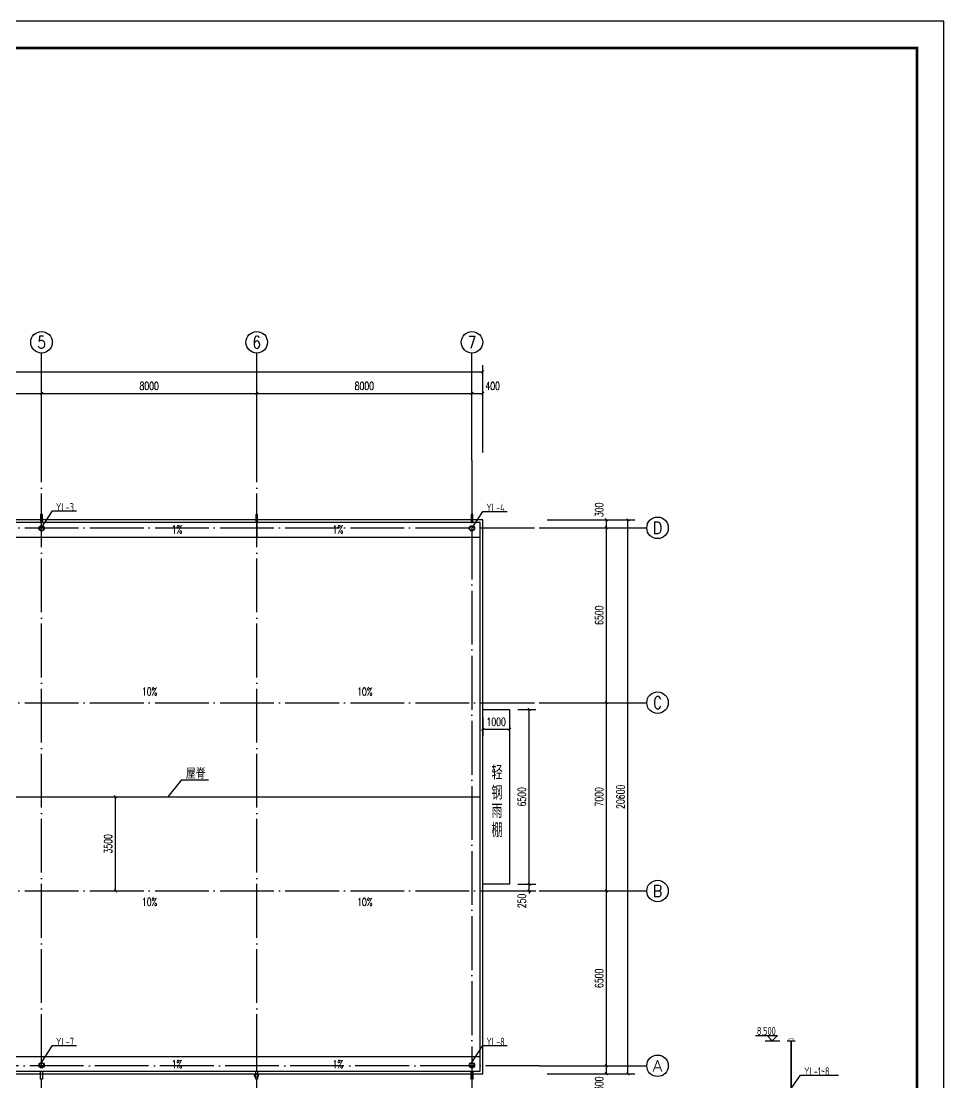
# Model space of a CAD drawing. Extents: x 4579863 to 4663963, y -547270 to -273670.
# Drawn here: x 4629669 to 4663963, y -527338 to -487870 of the extents above; entities that cross this region are included whole.
import ezdxf
from ezdxf.enums import TextEntityAlignment as Align

# ---------------------------------------------------------------- set-up
doc = ezdxf.new("R2010")
doc.units = 0
doc.header["$LTSCALE"] = 1000
doc.header["$MEASUREMENT"] = 0
doc.linetypes.add('DOTE', pattern=[2.42, 2, -0.2, 0.02, -0.2])
doc.layers.get('0').update_dxf_attribs({"linetype": 'CONTINUOUS'})
doc.layers.get('Defpoints').update_dxf_attribs({"linetype": 'CONTINUOUS'})
for name, color, linetype in [('11', 134, 'CONTINUOUS'), ('AXIS', 3, 'CONTINUOUS'), ('AXIS_TEXT', 7, 'CONTINUOUS'), ('DIM_IDEN', 3, 'CONTINUOUS'), ('DIM_SYMB', 3, 'CONTINUOUS'), ('DOTE', 252, 'CONTINUOUS'), ('PUB_DIM', 3, 'CONTINUOUS'), ('PUB_TEXT', 7, 'CONTINUOUS'), ('PUB_TITLE', 4, 'CONTINUOUS'), ('TWT_ELEV', 3, 'CONTINUOUS'), ('尺寸标注', 74, 'CONTINUOUS'), ('说明文本', 54, 'CONTINUOUS'), ('雨水管', 5, 'CONTINUOUS')]:
    doc.layers.add(name, color=color, linetype=linetype)
doc.layers.add('_0', color=7, linetype='CONTINUOUS', lineweight=25)
doc.styles.add('_HZTXT', font='txt.shx', dxfattribs={"width": 0.8, "bigfont": 'HZTXT.shx'})
doc.styles.add('_TCH_AXIS', font='COMPLEX', dxfattribs={"bigfont": 'GBCBIG'})
doc.styles.add('_TCH_DIM', font='SIMPLEX', dxfattribs={"bigfont": 'GBCBIG'})
doc.styles.add('_TCH_DIM_T3', font='SIMPLEX', dxfattribs={"width": 0.705882, "bigfont": 'GBCBIG'})
doc.styles.add('COMPLEX', font='COMPLEX')
doc.styles.add('SCEI', font='sceie.shx', dxfattribs={"width": 0.8, "bigfont": 'sceic.shx'})
doc.styles.add('样式 1', font='sceie.shx', dxfattribs={"width": 0.7, "bigfont": 'sceic.shx'})
doc.dimstyles.new('_TCH_ARCH&&100', dxfattribs={"dimtxt": 297.5, "dimasz": 100, "dimexe": 250, "dimexo": 300, "dimgap": 126.25, "dimtad": 1, "dimdec": 0, "dimzin": 0, "dimdsep": 46, "dimtxsty": '_TCH_DIM_T3', "dimblk": 'ARCHTICK', "dimcen": 0.09, "dimclrt": 7, "dimazin": 2, "dimtfac": 1, "dimtdec": 0, "dimtix": 1, "dimtmove": 2, "dimatfit": 3, "dimfxl": 0, "dimtolj": 1, "dimtzin": 0, "dimarcsym": 0})

# ---------------------------------------------------------------- blocks, each defined once
blk = doc.blocks.new('_ArchTick')
at = {"color": 0, "linetype": 'ByBlock', "const_width": 0.4}
blk.add_lwpolyline([(-0.5, -0.5), (0.5, 0.5)], dxfattribs=at)
blk = doc.blocks.new('*D420')
at = {"layer": 'Defpoints', "color": 0}
for p in [(4647824, -513456), (4648553, -513456), (4647824, -519956)]:
    blk.add_point(p, dxfattribs=at)
at = {"layer": 'PUB_DIM', "color": 0, "lineweight": -2}
for p, q in [((4648124, -513456), (4648803, -513456)), ((4648553, -519956), (4648553, -513456)), ((4648124, -519956), (4648803, -519956))]:
    blk.add_line(p, q, dxfattribs=at)
at = {"layer": 'PUB_DIM', "color": 0, "lineweight": -2, "xscale": 100, "yscale": 100, "zscale": 100}
for p, rotation in [((4648553, -513456), 90), ((4648553, -519956), 270)]:
    blk.add_blockref('_ArchTick', p, dxfattribs=dict(at, rotation=rotation))
at = {"layer": 'PUB_DIM', "color": 7, "insert": (4648278, -516706), "char_height": 297.5, "attachment_point": 5, "rotation": 90, "style": '_TCH_DIM_T3'}
blk.add_mtext('\\A1;6500', dxfattribs=at)
blk = doc.blocks.new('*D421')
at = {"layer": 'Defpoints', "color": 0}
for p in [(4647824, -519956), (4648553, -519956), (4647824, -520206)]:
    blk.add_point(p, dxfattribs=at)
at = {"layer": 'PUB_DIM', "color": 0, "lineweight": -2}
for p, q in [((4648124, -519956), (4648803, -519956)), ((4648553, -519956), (4648553, -519856)), ((4648553, -520206), (4648553, -519956)), ((4648124, -520206), (4648803, -520206)), ((4648553, -520206), (4648553, -520306))]:
    blk.add_line(p, q, dxfattribs=at)
at = {"layer": 'PUB_DIM', "color": 0, "lineweight": -2, "xscale": 100, "yscale": 100, "zscale": 100}
for p, rotation in [((4648553, -519956), 270), ((4648553, -520206), 90)]:
    blk.add_blockref('_ArchTick', p, dxfattribs=dict(at, rotation=rotation))
at = {"layer": 'PUB_DIM', "color": 7, "insert": (4648278, -520576), "char_height": 297.5, "attachment_point": 5, "rotation": 90, "style": '_TCH_DIM_T3'}
blk.add_mtext('\\A1;250', dxfattribs=at)
blk = doc.blocks.new('*D422')
at = {"layer": 'Defpoints', "color": 0}
for p in [(4646824, -513456), (4647824, -513456), (4647824, -514193)]:
    blk.add_point(p, dxfattribs=at)
at = {"layer": 'PUB_DIM', "color": 0, "lineweight": -2}
for p, q in [((4646824, -513756), (4646824, -514443)), ((4647824, -513756), (4647824, -514443)), ((4646824, -514193), (4647824, -514193))]:
    blk.add_line(p, q, dxfattribs=at)
at = {"layer": 'PUB_DIM', "color": 0, "lineweight": -2, "xscale": 100, "yscale": 100, "zscale": 100, "rotation": 180}
blk.add_blockref('_ArchTick', (4646824, -514193), dxfattribs=at)
at = {"layer": 'PUB_DIM', "color": 0, "lineweight": -2, "xscale": 100, "yscale": 100, "zscale": 100}
blk.add_blockref('_ArchTick', (4647824, -514193), dxfattribs=at)
at = {"layer": 'PUB_DIM', "color": 7, "insert": (4647324, -513918), "char_height": 297.5, "attachment_point": 5, "style": '_TCH_DIM_T3'}
blk.add_mtext('\\A1;1000', dxfattribs=at)
blk = doc.blocks.new('*D426')
at = {"layer": 'Defpoints', "color": 0}
for p in [(4632145, -516706), (4633171, -516706), (4632145, -520206)]:
    blk.add_point(p, dxfattribs=at)
at = {"layer": 'PUB_DIM', "color": 0, "lineweight": -2}
for p, q in [((4632445, -516706), (4633421, -516706)), ((4633171, -520206), (4633171, -516706)), ((4632445, -520206), (4633421, -520206))]:
    blk.add_line(p, q, dxfattribs=at)
at = {"layer": 'PUB_DIM', "color": 0, "lineweight": -2, "xscale": 100, "yscale": 100, "zscale": 100}
for p, rotation in [((4633171, -516706), 90), ((4633171, -520206), 270)]:
    blk.add_blockref('_ArchTick', p, dxfattribs=dict(at, rotation=rotation))
at = {"layer": 'PUB_DIM', "color": 7, "insert": (4632896, -518456), "char_height": 297.5, "attachment_point": 5, "rotation": 90, "style": '_TCH_DIM_T3'}
blk.add_mtext('\\A1;3500', dxfattribs=at)
blk = doc.blocks.new('*D390')
at = {"layer": 'AXIS', "color": 0, "lineweight": -2}
for p, q in [((4649224, -526706), (4651674, -526706)), ((4651424, -527006), (4651424, -526706)), ((4649224, -527006), (4651674, -527006))]:
    blk.add_line(p, q, dxfattribs=at)
at = {"layer": 'Defpoints', "color": 0}
for p in [(4648924, -526706), (4651424, -526706), (4648924, -527006)]:
    blk.add_point(p, dxfattribs=at)
at = {"layer": 'AXIS', "color": 0, "lineweight": -2, "xscale": 100, "yscale": 100, "zscale": 100}
for p, rotation in [((4651424, -526706), 90), ((4651424, -527006), 270)]:
    blk.add_blockref('_ArchTick', p, dxfattribs=dict(at, rotation=rotation))
at = {"layer": 'AXIS', "color": 7, "insert": (4651149, -527376), "char_height": 297.5, "attachment_point": 5, "rotation": 90, "style": '_TCH_DIM_T3'}
blk.add_mtext('\\A1;300', dxfattribs=at)
blk = doc.blocks.new('*D391')
at = {"layer": 'AXIS', "color": 0, "lineweight": -2}
for p, q in [((4649224, -520206), (4651674, -520206)), ((4651424, -526706), (4651424, -520206)), ((4649224, -526706), (4651674, -526706))]:
    blk.add_line(p, q, dxfattribs=at)
at = {"layer": 'Defpoints', "color": 0}
for p in [(4648924, -520206), (4651424, -520206), (4648924, -526706)]:
    blk.add_point(p, dxfattribs=at)
at = {"layer": 'AXIS', "color": 0, "lineweight": -2, "xscale": 100, "yscale": 100, "zscale": 100}
for p, rotation in [((4651424, -520206), 90), ((4651424, -526706), 270)]:
    blk.add_blockref('_ArchTick', p, dxfattribs=dict(at, rotation=rotation))
at = {"layer": 'AXIS', "color": 7, "insert": (4651149, -523456), "char_height": 297.5, "attachment_point": 5, "rotation": 90, "style": '_TCH_DIM_T3'}
blk.add_mtext('\\A1;6500', dxfattribs=at)
blk = doc.blocks.new('*D392')
at = {"layer": 'AXIS', "color": 0, "lineweight": -2}
for p, q in [((4649224, -513206), (4651674, -513206)), ((4651424, -520206), (4651424, -513206)), ((4649224, -520206), (4651674, -520206))]:
    blk.add_line(p, q, dxfattribs=at)
at = {"layer": 'Defpoints', "color": 0}
for p in [(4648924, -513206), (4651424, -513206), (4648924, -520206)]:
    blk.add_point(p, dxfattribs=at)
at = {"layer": 'AXIS', "color": 0, "lineweight": -2, "xscale": 100, "yscale": 100, "zscale": 100}
for p, rotation in [((4651424, -513206), 90), ((4651424, -520206), 270)]:
    blk.add_blockref('_ArchTick', p, dxfattribs=dict(at, rotation=rotation))
at = {"layer": 'AXIS', "color": 7, "insert": (4651149, -516706), "char_height": 297.5, "attachment_point": 5, "rotation": 90, "style": '_TCH_DIM_T3'}
blk.add_mtext('\\A1;7000', dxfattribs=at)
blk = doc.blocks.new('*D393')
at = {"layer": 'AXIS', "color": 0, "lineweight": -2}
for p, q in [((4649224, -506706), (4651674, -506706)), ((4651424, -513206), (4651424, -506706)), ((4649224, -513206), (4651674, -513206))]:
    blk.add_line(p, q, dxfattribs=at)
at = {"layer": 'Defpoints', "color": 0}
for p in [(4648924, -506706), (4651424, -506706), (4648924, -513206)]:
    blk.add_point(p, dxfattribs=at)
at = {"layer": 'AXIS', "color": 0, "lineweight": -2, "xscale": 100, "yscale": 100, "zscale": 100}
for p, rotation in [((4651424, -506706), 90), ((4651424, -513206), 270)]:
    blk.add_blockref('_ArchTick', p, dxfattribs=dict(at, rotation=rotation))
at = {"layer": 'AXIS', "color": 7, "insert": (4651149, -509956), "char_height": 297.5, "attachment_point": 5, "rotation": 90, "style": '_TCH_DIM_T3'}
blk.add_mtext('\\A1;6500', dxfattribs=at)
blk = doc.blocks.new('*D394')
at = {"layer": 'AXIS', "color": 0, "lineweight": -2}
for p, q in [((4649224, -506406), (4651674, -506406)), ((4649224, -506706), (4651674, -506706)), ((4651424, -506706), (4651424, -506406))]:
    blk.add_line(p, q, dxfattribs=at)
at = {"layer": 'Defpoints', "color": 0}
for p in [(4648924, -506406), (4648924, -506706), (4651424, -506406)]:
    blk.add_point(p, dxfattribs=at)
at = {"layer": 'AXIS', "color": 0, "lineweight": -2, "xscale": 100, "yscale": 100, "zscale": 100}
for p, rotation in [((4651424, -506406), 90), ((4651424, -506706), 270)]:
    blk.add_blockref('_ArchTick', p, dxfattribs=dict(at, rotation=rotation))
at = {"layer": 'AXIS', "color": 7, "insert": (4651149, -506036), "char_height": 297.5, "attachment_point": 5, "rotation": 90, "style": '_TCH_DIM_T3'}
blk.add_mtext('\\A1;300', dxfattribs=at)
blk = doc.blocks.new('*D395')
at = {"layer": 'AXIS', "color": 0, "lineweight": -2}
for p, q in [((4649224, -506406), (4652474, -506406)), ((4652224, -527006), (4652224, -506406)), ((4649224, -527006), (4652474, -527006))]:
    blk.add_line(p, q, dxfattribs=at)
at = {"layer": 'Defpoints', "color": 0}
for p in [(4648924, -506406), (4652224, -506406), (4648924, -527006)]:
    blk.add_point(p, dxfattribs=at)
at = {"layer": 'AXIS', "color": 0, "lineweight": -2, "xscale": 100, "yscale": 100, "zscale": 100}
for p, rotation in [((4652224, -506406), 90), ((4652224, -527006), 270)]:
    blk.add_blockref('_ArchTick', p, dxfattribs=dict(at, rotation=rotation))
at = {"layer": 'AXIS', "color": 7, "insert": (4651949, -516706), "char_height": 297.5, "attachment_point": 5, "rotation": 90, "style": '_TCH_DIM_T3'}
blk.add_mtext('\\A1;20600', dxfattribs=at)
blk = doc.blocks.new('_AXISO')
blk.add_circle((0, 0), 0.5)
at = {"layer": 'AXIS_TEXT', "style": 'COMPLEX', "width": 1.041667}
blk.add_attdef('A', text='', height=0.56, dxfattribs=at).set_placement((-0.25, -0.28), (0.25, -0.28), align=Align.FIT)
blk = doc.blocks.new('*D400')
at = {"layer": 'AXIS', "color": 0, "lineweight": -2}
for p, q in [((4622424, -503906), (4622424, -501456)), ((4630424, -503906), (4630424, -501456)), ((4622424, -501706), (4630424, -501706))]:
    blk.add_line(p, q, dxfattribs=at)
at = {"layer": 'Defpoints', "color": 0}
for p in [(4630424, -501706), (4622424, -504206), (4630424, -504206)]:
    blk.add_point(p, dxfattribs=at)
at = {"layer": 'AXIS', "color": 0, "lineweight": -2, "xscale": 100, "yscale": 100, "zscale": 100, "rotation": 180}
blk.add_blockref('_ArchTick', (4622424, -501706), dxfattribs=at)
at = {"layer": 'AXIS', "color": 0, "lineweight": -2, "xscale": 100, "yscale": 100, "zscale": 100}
blk.add_blockref('_ArchTick', (4630424, -501706), dxfattribs=at)
at = {"layer": 'AXIS', "color": 7, "insert": (4626424, -501431), "char_height": 297.5, "attachment_point": 5, "style": '_TCH_DIM_T3'}
blk.add_mtext('\\A1;8000', dxfattribs=at)
blk = doc.blocks.new('*D401')
at = {"layer": 'AXIS', "color": 0, "lineweight": -2}
for p, q in [((4630424, -503906), (4630424, -501456)), ((4638424, -503906), (4638424, -501456)), ((4630424, -501706), (4638424, -501706))]:
    blk.add_line(p, q, dxfattribs=at)
at = {"layer": 'Defpoints', "color": 0}
for p in [(4638424, -501706), (4630424, -504206), (4638424, -504206)]:
    blk.add_point(p, dxfattribs=at)
at = {"layer": 'AXIS', "color": 0, "lineweight": -2, "xscale": 100, "yscale": 100, "zscale": 100, "rotation": 180}
blk.add_blockref('_ArchTick', (4630424, -501706), dxfattribs=at)
at = {"layer": 'AXIS', "color": 0, "lineweight": -2, "xscale": 100, "yscale": 100, "zscale": 100}
blk.add_blockref('_ArchTick', (4638424, -501706), dxfattribs=at)
at = {"layer": 'AXIS', "color": 7, "insert": (4634424, -501431), "char_height": 297.5, "attachment_point": 5, "style": '_TCH_DIM_T3'}
blk.add_mtext('\\A1;8000', dxfattribs=at)
blk = doc.blocks.new('*D402')
at = {"layer": 'AXIS', "color": 0, "lineweight": -2}
for p, q in [((4638424, -503906), (4638424, -501456)), ((4646424, -503906), (4646424, -501456)), ((4638424, -501706), (4646424, -501706))]:
    blk.add_line(p, q, dxfattribs=at)
at = {"layer": 'Defpoints', "color": 0}
for p in [(4646424, -501706), (4638424, -504206), (4646424, -504206)]:
    blk.add_point(p, dxfattribs=at)
at = {"layer": 'AXIS', "color": 0, "lineweight": -2, "xscale": 100, "yscale": 100, "zscale": 100, "rotation": 180}
blk.add_blockref('_ArchTick', (4638424, -501706), dxfattribs=at)
at = {"layer": 'AXIS', "color": 0, "lineweight": -2, "xscale": 100, "yscale": 100, "zscale": 100}
blk.add_blockref('_ArchTick', (4646424, -501706), dxfattribs=at)
at = {"layer": 'AXIS', "color": 7, "insert": (4642424, -501431), "char_height": 297.5, "attachment_point": 5, "style": '_TCH_DIM_T3'}
blk.add_mtext('\\A1;8000', dxfattribs=at)
blk = doc.blocks.new('*D403')
at = {"layer": 'AXIS', "color": 0, "lineweight": -2}
for p, q in [((4646424, -503906), (4646424, -501456)), ((4646824, -503906), (4646824, -501456)), ((4646424, -501706), (4646824, -501706))]:
    blk.add_line(p, q, dxfattribs=at)
at = {"layer": 'Defpoints', "color": 0}
for p in [(4646824, -501706), (4646424, -504206), (4646824, -504206)]:
    blk.add_point(p, dxfattribs=at)
at = {"layer": 'AXIS', "color": 0, "lineweight": -2, "xscale": 100, "yscale": 100, "zscale": 100, "rotation": 180}
blk.add_blockref('_ArchTick', (4646424, -501706), dxfattribs=at)
at = {"layer": 'AXIS', "color": 0, "lineweight": -2, "xscale": 100, "yscale": 100, "zscale": 100}
blk.add_blockref('_ArchTick', (4646824, -501706), dxfattribs=at)
at = {"layer": 'AXIS', "color": 7, "insert": (4647194, -501431), "char_height": 297.5, "attachment_point": 5, "style": '_TCH_DIM_T3'}
blk.add_mtext('\\A1;400', dxfattribs=at)
blk = doc.blocks.new('*D404')
at = {"layer": 'AXIS', "color": 0, "lineweight": -2}
for p, q in [((4598024, -503906), (4598024, -500656)), ((4646824, -503906), (4646824, -500656)), ((4598024, -500906), (4646824, -500906))]:
    blk.add_line(p, q, dxfattribs=at)
at = {"layer": 'Defpoints', "color": 0}
for p in [(4646824, -500906), (4598024, -504206), (4646824, -504206)]:
    blk.add_point(p, dxfattribs=at)
at = {"layer": 'AXIS', "color": 0, "lineweight": -2, "xscale": 100, "yscale": 100, "zscale": 100, "rotation": 180}
blk.add_blockref('_ArchTick', (4598024, -500906), dxfattribs=at)
at = {"layer": 'AXIS', "color": 0, "lineweight": -2, "xscale": 100, "yscale": 100, "zscale": 100}
blk.add_blockref('_ArchTick', (4646824, -500906), dxfattribs=at)
at = {"layer": 'AXIS', "color": 7, "insert": (4622424, -500631), "char_height": 297.5, "attachment_point": 5, "style": '_TCH_DIM_T3'}
blk.add_mtext('\\A1;48800', dxfattribs=at)

msp = doc.modelspace()

# ---------------------------------------------------------------- linework, layer by layer
at = {"color": 4}
msp.add_line((4658140, -525778.2), (4658440, -525778.2), dxfattribs=at)
for points in [[(4638423.7, -506506.4), (4638423.7, -507056.4)], [(4598123.7, -507056.4), (4646723.7, -507056.4)], [(4598123.7, -526356.4), (4646723.7, -526356.4)], [(4638423.7, -526906.4), (4638423.7, -526356.4)]]:
    msp.add_lwpolyline(points)
at = {"color": 4, "const_width": 15}
msp.add_lwpolyline([(4658191.4, -525778.2, -1), (4658391.4, -525778.2)], format="xyb", dxfattribs=at)
at = {"layer": '11'}
for centre, radius in [((4630423.7, -506727.4), 100), ((4630423.7, -506727.4), 100), ((4630423.7, -506727.4), 80), ((4630423.7, -506727.4), 80), ((4646423.7, -506727.4), 100), ((4646423.7, -506727.4), 80), ((4630423.7, -526685.4), 100), ((4630423.7, -526685.4), 100), ((4630423.7, -526685.4), 80), ((4630423.7, -526685.4), 80), ((4646423.7, -526685.4), 100), ((4646423.7, -526685.4), 80)]:
    msp.add_circle(centre, radius, dxfattribs=at)
at = {"layer": '_0', "color": 0}
msp.add_line((4598123.7, -516706.4), (4646723.7, -516706.4), dxfattribs=at)
for points in [[(4646823.7, -506406.4), (4598023.7, -506406.4), (4598023.7, -527006.4), (4646823.7, -527006.4)], [(4646723.7, -506506.4), (4598123.7, -506506.4), (4598123.7, -526906.4), (4646723.7, -526906.4)]]:
    msp.add_lwpolyline(points, close=True, dxfattribs=at)
msp.add_lwpolyline([(4646823.7, -513456.4), (4647823.7, -513456.4), (4647823.7, -519956.4), (4646823.7, -519956.4)], dxfattribs=at)
at = {"layer": 'AXIS', "color": 0}
for p, q in [((4630423.7, -504206.4), (4630423.7, -500206.4)), ((4638423.7, -504206.4), (4638423.7, -500206.4)), ((4646423.7, -504206.4), (4646423.7, -500206.4)), ((4648923.7, -506706.4), (4652923.7, -506706.4)), ((4648923.7, -513206.4), (4652923.7, -513206.4)), ((4648923.7, -520206.4), (4652923.7, -520206.4)), ((4648923.7, -526706.4), (4652923.7, -526706.4))]:
    msp.add_line(p, q, dxfattribs=at)
at = {"layer": 'DIM_IDEN'}
msp.add_circle((4638408.7, -527061.1), 71.8, dxfattribs=at)
at = {"layer": 'DIM_SYMB'}
for points in [[(4635156.3, -506764.6, 0, 0, 0), (4632797.1, -506764.6, 80, 0, 0), (4632497.1, -506764.6, 0, 0, 0)], [(4641691, -506764.6, 0, 0, 0), (4644050.2, -506764.6, 80, 0, 0), (4644350.2, -506764.6, 0, 0, 0)], [(4634423.7, -512542.6, 0, 0, 0), (4634423.7, -509416.7, 80, 0, 0), (4634423.7, -509116.7, 0, 0, 0)], [(4642423.7, -512542.6, 0, 0, 0), (4642423.7, -509416.7, 80, 0, 0), (4642423.7, -509116.7, 0, 0, 0)], [(4634423.7, -520870.1, 0, 0, 0), (4634423.7, -523996, 80, 0, 0), (4634423.7, -524296, 0, 0, 0)], [(4642423.7, -520870.1, 0, 0, 0), (4642423.7, -523996, 80, 0, 0), (4642423.7, -524296, 0, 0, 0)], [(4635156.3, -526648.1, 0, 0, 0), (4632797.1, -526648.1, 80, 0, 0), (4632497.1, -526648.1, 0, 0, 0)], [(4641691, -526648.1, 0, 0, 0), (4644050.2, -526648.1, 80, 0, 0), (4644350.2, -526648.1, 0, 0, 0)]]:
    msp.add_lwpolyline(points, format="xyseb", dxfattribs=at)
at = {"layer": 'DOTE', "linetype": 'DOTE'}
for p, q in [((4630423.7, -529206.4), (4630423.7, -504206.4)), ((4638423.7, -529206.4), (4638423.7, -504206.4)), ((4646423.7, -504206.4), (4646423.7, -529206.4)), ((4595923.7, -506706.4), (4648923.7, -506706.4)), ((4595923.7, -513206.4), (4648923.7, -513206.4)), ((4595923.7, -520206.4), (4648923.7, -520206.4)), ((4648923.7, -526706.4), (4595923.7, -526706.4))]:
    msp.add_line(p, q, dxfattribs=at)
at = {"layer": 'PUB_DIM'}
for q in [(4635119.1, -516706.4), (4636625, -516076.5)]:
    msp.add_line((4635624.2, -516076.5), q, dxfattribs=at)
at = {"layer": 'PUB_TEXT', "color": 4}
for p, q in [((4630423.7, -506706.4), (4630825.7, -506072.2)), ((4630825.7, -506072.2), (4631728.3, -506072.2)), ((4646423.7, -506727.4), (4646825.7, -506093.2)), ((4646825.7, -506093.2), (4647728.3, -506093.2)), ((4630423.7, -526585.4), (4630825.7, -525951.2)), ((4630825.7, -525951.2), (4631728.3, -525951.2)), ((4646423.7, -526585.4), (4646825.7, -525951.2)), ((4646825.7, -525951.2), (4647728.3, -525951.2)), ((4658291.4, -527554.6), (4658635.6, -527049.7)), ((4658635.6, -527049.7), (4660051.2, -527049.7))]:
    msp.add_line(p, q, dxfattribs=at)
at = {"layer": 'PUB_TITLE', "color": 4}
msp.add_lwpolyline([(4579862.8, -547270.1), (4663962.8, -547270.1), (4663962.8, -487870.1), (4579862.8, -487870.1)], close=True, dxfattribs=at)
at = {"layer": 'PUB_TITLE', "color": 4, "const_width": 100}
msp.add_lwpolyline([(4582362.8, -546270.1), (4662962.8, -546270.1), (4662962.8, -488870.1), (4582362.8, -488870.1)], close=True, dxfattribs=at)
at = {"layer": 'TWT_ELEV', "color": 4}
for p, q in [((4656964.7, -525581.5), (4657776, -525581.5)), ((4657584, -525773.5), (4657392, -525581.5)), ((4657584, -525773.5), (4657776, -525581.5))]:
    msp.add_line(p, q, dxfattribs=at)
at = {"layer": '尺寸标注', "color": 4}
for p, q in [((4657319.9, -525773.5), (4657599.6, -525773.5)), ((4657584, -525773.5), (4657863.6, -525773.5))]:
    msp.add_line(p, q, dxfattribs=at)
at = {"layer": '说明文本', "color": 4, "const_width": 60}
msp.add_lwpolyline([(4658291.4, -525778.2), (4658291.4, -530252.7)], dxfattribs=at)
at = {"layer": '雨水管'}
for points in [[(4630390.9, -506506.4), (4630456.4, -506506.4), (4630456.4, -506206.4), (4630390.9, -506206.4)], [(4630390.9, -506506.4), (4630456.4, -506506.4), (4630456.4, -506206.4), (4630390.9, -506206.4)], [(4638390.9, -506506.4), (4638456.4, -506506.4), (4638456.4, -506206.4), (4638390.9, -506206.4)], [(4646390.9, -506506.4), (4646456.4, -506506.4), (4646456.4, -506206.4), (4646390.9, -506206.4)], [(4630390.9, -526906.4), (4630456.4, -526906.4), (4630456.4, -527206.4), (4630390.9, -527206.4)], [(4630390.9, -526906.4), (4630456.4, -526906.4), (4630456.4, -527206.4), (4630390.9, -527206.4)], [(4638390.9, -526906.4), (4638456.4, -526906.4), (4638456.4, -527206.4), (4638390.9, -527206.4)], [(4646390.9, -526906.4), (4646456.4, -526906.4), (4646456.4, -527206.4), (4646390.9, -527206.4)]]:
    msp.add_lwpolyline(points, close=True, dxfattribs=at)

# ---------------------------------------------------------------- block references
at = {"layer": 'AXIS', "color": 0}
ref = msp.add_blockref('_AXISO', (4630423.7, -499806.4), dxfattribs=dict(at, xscale=800, yscale=800, zscale=800))
ref.add_attrib('A', '5', dxfattribs={"layer": 'AXIS_TEXT', "color": 0, "height": 465.9, "style": '_TCH_AXIS'}).set_placement((4630268.3, -500039.3), (4630579, -500039.3), align=Align.FIT)
ref = msp.add_blockref('_AXISO', (4638423.7, -499806.4), dxfattribs=dict(at, xscale=800, yscale=800, zscale=800))
ref.add_attrib('A', '6', dxfattribs={"layer": 'AXIS_TEXT', "color": 0, "height": 465.9, "style": '_TCH_AXIS'}).set_placement((4638268.3, -500039.3), (4638579, -500039.3), align=Align.FIT)
ref = msp.add_blockref('_AXISO', (4646423.7, -499806.4), dxfattribs=dict(at, xscale=800, yscale=800, zscale=800))
ref.add_attrib('A', '7', dxfattribs={"layer": 'AXIS_TEXT', "color": 0, "height": 465.9, "style": '_TCH_AXIS'}).set_placement((4646268.3, -500039.3), (4646579, -500039.3), align=Align.FIT)
ref = msp.add_blockref('_AXISO', (4653323.7, -506706.4), dxfattribs=dict(at, xscale=800, yscale=800, zscale=800))
ref.add_attrib('A', 'D', dxfattribs={"layer": 'AXIS_TEXT', "color": 0, "height": 435.3, "style": '_TCH_AXIS'}).set_placement((4653147.5, -506924), (4653499.8, -506924), align=Align.FIT)
ref = msp.add_blockref('_AXISO', (4653323.7, -513206.4), dxfattribs=dict(at, xscale=800, yscale=800, zscale=800))
ref.add_attrib('A', 'C', dxfattribs={"layer": 'AXIS_TEXT', "color": 0, "height": 455.7, "style": '_TCH_AXIS'}).set_placement((4653160.9, -513434.2), (4653486.4, -513434.2), align=Align.FIT)
ref = msp.add_blockref('_AXISO', (4653323.7, -520206.4), dxfattribs=dict(at, xscale=800, yscale=800, zscale=800))
ref.add_attrib('A', 'B', dxfattribs={"layer": 'AXIS_TEXT', "color": 0, "height": 435.3, "style": '_TCH_AXIS'}).set_placement((4653147.5, -520424), (4653499.8, -520424), align=Align.FIT)
ref = msp.add_blockref('_AXISO', (4653323.7, -526706.4), dxfattribs=dict(at, xscale=800, yscale=800, zscale=800))
ref.add_attrib('A', 'A', dxfattribs={"layer": 'AXIS_TEXT', "color": 0, "height": 425.2, "style": '_TCH_AXIS'}).set_placement((4653141.4, -526919), (4653505.9, -526919), align=Align.FIT)

# ---------------------------------------------------------------- texts
at = {"color": 4, "style": 'SCEI', "width": 0.8}
for s, p in [('YL-3', (4630961.5, -506087.1)), ('YL-4', (4646961.5, -506108.1)), ('YL-7', (4630961.5, -525966.1)), ('YL-8', (4646961.5, -525966.1)), ('YL-1~8', (4658771.4, -527064.5))]:
    msp.add_text(s, height=300, dxfattribs=at).set_placement(p)
at = {"layer": 'PUB_DIM', "style": '_HZTXT', "width": 0.8}
for s, height, p in [('屋脊', 400, (4635788.2, -516038.1)), ('轻', 517.2, (4647147.8, -516061.7)), ('钢', 517.2, (4647147.8, -516816.6)), ('雨', 517.2, (4647147.8, -517493.8)), ('棚', 517.2, (4647147.8, -518202.5))]:
    msp.add_text(s, height=height, dxfattribs=at).set_placement(p)
at = {"layer": 'PUB_TEXT', "style": '_TCH_DIM', "width": 0.705882}
for s, p in [('1%%%', (4635261.3, -506913.3)), ('1%%%', (4641246, -506913.3)), ('10%', (4634153.7, -512945.1)), ('10%', (4642153.7, -512945.1)), ('10%', (4634153.7, -520765.1)), ('10%', (4642153.7, -520765.1)), ('1%%%', (4635261.3, -526796.9)), ('1%%%', (4641246, -526796.9))]:
    msp.add_text(s, height=297.5, dxfattribs=at).set_placement(p)
at = {"layer": 'TWT_ELEV', "color": 4, "style": '样式 1', "width": 0.7}
msp.add_text('8.500', height=300, dxfattribs=at).set_placement((4657014.3, -525560.8))

# ---------------------------------------------------------------- dimensions: what is measured, and where the dimension line sits
at = {"layer": 'AXIS', "color": 0}
for p1, p2, distance, picture, middle in [((4598023.7, -504206.4), (4646823.7, -504206.4), 3300, '*D404', (4622423.7, -500631.4)), ((4622423.7, -504206.4), (4630423.7, -504206.4), 2500, '*D400', (4626423.7, -501431.4)), ((4630423.7, -504206.4), (4638423.7, -504206.4), 2500, '*D401', (4634423.7, -501431.4)), ((4638423.7, -504206.4), (4646423.7, -504206.4), 2500, '*D402', (4642423.7, -501431.4)), ((4648923.7, -527006.4), (4648923.7, -506406.4), -3300, '*D395', (4651948.7, -516706.4)), ((4648923.7, -513206.4), (4648923.7, -506706.4), -2500, '*D393', (4651148.7, -509956.4)), ((4648923.7, -520206.4), (4648923.7, -513206.4), -2500, '*D392', (4651148.7, -516706.4)), ((4648923.7, -526706.4), (4648923.7, -520206.4), -2500, '*D391', (4651148.7, -523456.4))]:
    dim = msp.add_aligned_dim(p1=p1, p2=p2, distance=distance, dimstyle='_TCH_ARCH&&100', dxfattribs=at)
    dim.commit()
    dim.dimension.update_dxf_attribs({"geometry": picture, "text_midpoint": middle})
for base, p1, p2, angle, picture, middle in [((4646823.7, -501706.4), (4646423.7, -504206.4), (4646823.7, -504206.4), 360, '*D403', (4647193.7, -501431.4)), ((4651423.7, -506406.4), (4648923.7, -506706.4), (4648923.7, -506406.4), 90, '*D394', (4651148.7, -506036.4)), ((4651423.7, -526706.4), (4648923.7, -527006.4), (4648923.7, -526706.4), 90, '*D390', (4651148.7, -527376.4))]:
    dim = msp.add_linear_dim(base=base, p1=p1, p2=p2, angle=angle, dimstyle='_TCH_ARCH&&100', dxfattribs=at)
    dim.commit()
    dim.dimension.update_dxf_attribs({"geometry": picture, "text_midpoint": middle, "dimtype": 161})
at = {"layer": 'PUB_DIM', "color": 0}
for p1, p2, distance, picture, middle in [((4646823.7, -513456.4), (4647823.7, -513456.4), -736.8, '*D422', (4647323.7, -513918.1)), ((4647823.7, -519956.4), (4647823.7, -513456.4), -729.5, '*D420', (4648278.1, -516706.4)), ((4632145.4, -520206.4), (4632145.4, -516706.4), -1025.3, '*D426', (4632895.8, -518456.4))]:
    dim = msp.add_aligned_dim(p1=p1, p2=p2, distance=distance, dimstyle='_TCH_ARCH&&100', dxfattribs=at)
    dim.commit()
    dim.dimension.update_dxf_attribs({"geometry": picture, "text_midpoint": middle})
dim = msp.add_linear_dim(base=(4648553.1, -519956.4), p1=(4647823.7, -520206.4), p2=(4647823.7, -519956.4), angle=90, dimstyle='_TCH_ARCH&&100', dxfattribs=at)
dim.commit()
dim.dimension.update_dxf_attribs({"geometry": '*D421', "text_midpoint": (4648278.1, -520576.4), "dimtype": 161})

doc.saveas('drawing.dxf')
